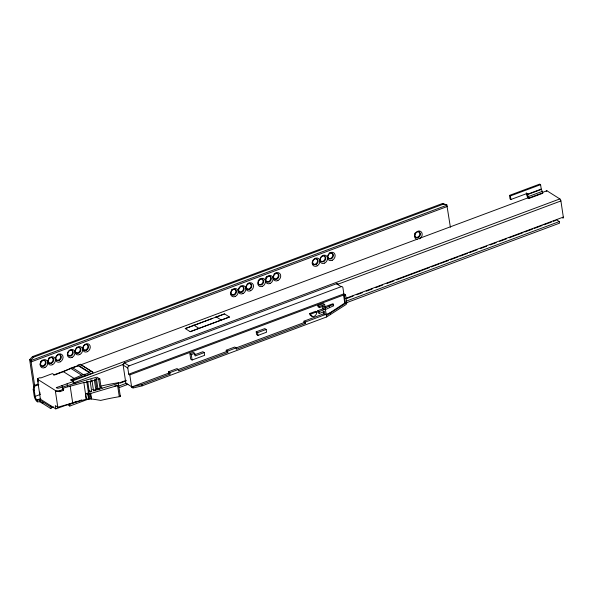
<?xml version="1.0" encoding="UTF-8"?>
<svg xmlns="http://www.w3.org/2000/svg" width="593" height="593" viewBox="0 0 593 593"><rect width="100%" height="100%" fill="white"/><g stroke="black" fill="none" stroke-linecap="round" stroke-linejoin="round"><path stroke-width="0.89" d="M29.65 359.647L33.675 386.577L33.23 389.616L34.149 395.761A4.959 1.994 69.5 0 0 37.27 401.743L40.198 401.876L50.286 408.236A2.972 1.193 69.5 0 0 51.369 406.509L50.383 405.894A0.993 0.4 69.5 0 1 50.02 406.464L39.931 400.105L37.003 399.971A2.972 1.193 69.5 0 1 35.135 396.383L34.216 390.238L34.602 385.317L31.103 361.915L30.636 360.27L29.65 359.647L32.482 356.615L442.445 203.518L446.818 204.852L450.383 227.201M77.164 401.202L55.801 408.888L40.435 399.2L37.441 379.201L37.744 378.497L40.087 377.622L40.687 378L52.421 373.62L54.6 374.991L63.444 371.692L72.272 367.564L83.265 374.583L84.858 374.435L85.014 375.829L92.923 372.878L92.775 372.1L80.292 364.295L78.068 365.118L78.15 365.651L89.387 372.738L84.858 374.435M40.435 399.2L40.739 398.496M37.441 379.201L55.838 390.794L59.863 390.772L63.703 388.926L62.636 388.252L62.769 389.141M100.877 386.087A114.975 49.137 -8.5 0 1 118.259 382.744L120.327 396.391L119.289 396.702A113.122 48.344 -8.5 0 0 100.721 400.416A136.005 37.285 15.5 0 0 91.537 398.956A2.95 0.808 15.5 0 0 91.107 398.911L87.178 398.963L57.795 407.183L55.423 391.336L59.997 391.662L63.399 390.387L63.703 388.926M30.636 360.27L33.467 357.231L443.431 204.14L446.818 204.852M324.645 306.848L332.762 303.816L333.399 304.216L333.629 305.758L325.438 309.561L326.35 315.654L345.408 303.446L344.207 295.455L343.569 295.055L129.815 374.88L128.733 374.198L127.806 368.038A1.786 1.445 -57.8 0 1 129.104 365.866L341.145 286.686A1.786 1.445 -57.8 0 1 342.917 287.709L343.836 293.869L345.563 294.951L346.72 302.704M346.727 303.142A1.786 1.445 -57.8 0 1 345.793 304.683L326.624 316.944L142.083 385.858L133.588 387.881L132.091 386.94M325.742 314.498L329.567 313.067L344.763 303.045L343.569 295.055M324.245 309.709L322.866 308.842L317.685 310.776L319.064 311.644L324.245 309.709L323.696 306.055L319.449 307.641L318.07 306.774L317.9 305.647L323.311 303.631L324.682 304.498L325.209 308.019L333.399 304.216M85.014 375.829L84.577 375.554L71.034 380.61L70.908 379.742L83.265 374.583M185.253 328.581L224.539 313.912L229.454 317.018L190.175 331.687L185.253 328.581L203.191 321.888M190.175 331.687L229.454 317.018M30.688 360.648L446.877 205.23M31.103 361.915L447.292 206.497M528.756 198.522L528.689 198.077A2.283 0.919 69.5 0 0 528.237 196.624L527.081 193.451L510.929 199.485L510.039 198.929L509.513 195.386L539.697 184.112L540.579 184.668L541.268 189.226L542.261 191.383A2.283 0.919 69.5 0 1 542.714 192.844L542.78 193.281L528.756 198.522L527.866 197.966L526.777 195.238A2.283 0.919 69.5 0 1 526.332 193.785M509.513 195.386L510.395 195.942L540.579 184.668M527.214 194.341L541.246 189.1M527.31 194.66L541.342 189.419M528.237 196.624L542.261 191.383M78.15 365.651L72.272 367.564M53.437 375.043L78.587 365.651M80.322 365.006L527.829 197.892M542.573 192.384L546.909 190.768L559.851 198.922A1.683 0.675 69.5 0 1 560.911 200.953L563.32 217.082A1.683 0.675 69.5 0 1 562.713 218.068M528.689 198.077L542.714 192.844M204.896 321.25L212.583 318.382M216 317.099L224.539 313.912M34.602 385.317L38.071 384.019M34.52 386.28L38.856 384.657M78.068 365.118L89.313 372.204L91.53 371.381L92.775 372.1M72.45 380.936L559.851 198.922M74.562 383.767L73.903 383.634L73.576 381.425L56.261 387.644L56.75 387.955A1.979 0.845 -8.5 0 0 59.122 388.044L91.53 378.542A114.975 49.137 -8.5 0 1 96.993 377.178L99.817 378.957L101.092 387.563A0.993 0.86 -45.8 0 0 102.152 388.17L118.385 383.389L118.259 382.744M35.135 396.383L40.331 394.434M133.114 387.933A1.823 1.616 -33.8 0 1 131.728 387.177L131.646 386.977A1.786 1.445 -57.8 0 1 131.579 386.71L125.827 383.078L123.136 365.088A1.786 1.445 -57.8 0 1 124.426 362.923L336.476 283.736A1.786 1.445 -57.8 0 1 338.092 284.299M73.221 383.071L123.87 364.161M337.187 284.499L560.911 200.953M37.003 399.971L40.472 398.674M128.733 374.198L343.836 293.869M344.207 295.455L345.563 294.951M189.908 353.754L193.377 352.457L194.749 353.324L195.149 355.985L204.237 352.59L204.644 355.318L192.088 360.01L190.709 359.143L189.908 353.754L191.28 354.621L192.088 360.01M317.9 305.647L319.279 306.514L324.682 304.498M191.28 354.621L194.749 353.324M50.286 408.236L53.748 406.946M118.415 383.226L126.22 380.313M194.6 354.807L202.858 351.723L204.237 352.59M256.198 331.806L264.767 328.604L266.146 329.471L266.553 332.199L257.985 335.401L256.606 334.534L256.198 331.806L257.57 332.673L257.985 335.401M345.637 298.375L563.32 217.082M119.994 383.16L126.064 380.891M347.09 298.353L353.161 296.085M356.623 294.788L362.694 292.527M366.163 291.23L372.226 288.961M375.695 287.672L382.626 285.077M386.962 283.461L393.9 280.874M396.495 279.903L429.436 267.599M431.17 266.954L438.968 264.041M440.703 263.396L448.501 260.483M450.235 259.83L458.041 256.917M459.775 256.272L467.573 253.359M469.308 252.714L477.106 249.801M480.575 248.504L486.645 246.236M490.107 244.946L496.178 242.678M499.647 241.381L506.578 238.794M509.179 237.823L523.048 232.641M524.783 231.996L532.581 229.083M534.315 228.438L542.113 225.525M543.848 224.873L551.653 221.96M553.388 221.315L555.982 220.344M257.57 332.673L266.146 329.471M309.613 313.549L315.55 311.325L316.536 311.948A3.469 2.809 -57.8 0 1 314.06 316.373A3.469 2.809 -57.8 0 1 310.599 314.164L309.613 313.549A3.469 2.809 -57.8 0 0 312.096 315.943M310.599 314.164L316.536 311.948M81.715 399.919L69.581 404.456L69.818 406.049L88.891 398.926M118.118 386.325L125.924 383.412M346.082 301.2L559.31 221.567L559.547 223.168L346.319 302.793M119.223 387.6L127.895 384.36M317.685 310.776L317.959 312.593L319.338 313.46L324.512 311.525L324.994 314.705L305.358 322.036L303.979 321.169L323.615 313.838L324.994 314.705M168.649 373.16L131.646 386.977L141.883 384.538L170.028 374.027L168.649 373.16L168.449 371.796L176.988 368.609L178.367 369.476L178.575 370.84L227.801 352.457L227.593 351.093L226.222 350.218L234.761 347.031L236.14 347.898L236.348 349.262L305.565 323.415L305.358 322.036M168.449 371.796L169.82 372.663L226.422 351.59L227.801 352.457M227.593 351.093L304.187 322.548L305.565 323.415M62.636 388.252L83.858 382.507L86.319 399.237L85.511 393.826L86.978 393.359M96.451 378.801L94.472 379.387L95.577 380.209L97.022 389.883L100.121 388.971L98.675 379.298L96.451 378.801L97.897 388.474L100.121 388.971M83.858 382.507L87.883 382.478L89.328 392.151L91.693 391.454L90.247 381.781L86.222 381.247L87.883 382.478M90.247 381.781L92.093 381.24L93.538 390.906L95.903 390.209L94.457 380.543L90.432 380.002L92.093 381.24M94.457 380.543L95.577 380.209M98.675 379.298L99.817 378.957M96.577 388.86L97.897 388.474M85.511 393.826L88.639 394.078L117.622 385.532L119.289 396.702M72.917 383.011L75.86 383.627M92.567 389.468L95.903 390.209M88.357 390.713L91.693 391.454M526.199 192.895L527.081 193.451M556.849 220.018L559.31 221.567M442.445 203.518L443.431 204.14M336.476 283.736L341.145 286.686M344.763 303.045L345.408 303.446M332.992 305.358L333.629 305.758M329.567 313.067L330.249 313.497M215.978 316.729L220.9 319.827M193.703 325.046L198.625 328.144M124.426 362.923L129.104 365.866M123.136 365.088L127.806 368.038M80.292 364.295L91.53 371.381M70.574 368.201L81.374 375.006M100.766 387.303L102.152 388.178M63.444 371.692L74.244 378.497M70.908 379.742L73.576 381.425M32.482 356.615L33.467 357.231M67.357 404.5L69.818 406.049M33.675 386.577L34.661 387.199M33.23 389.616L34.216 390.238M57.795 407.183L55.312 405.619L55.801 408.888M120.201 395.753L120.327 396.391M81.537 365.014L81.678 365.792M510.395 195.942L510.929 199.485M329.308 305.743L329.538 307.293M330.442 313.319L330.642 314.675M325.283 307.989L325.513 309.531M326.424 315.624L326.624 316.944M322.459 306.099L322.866 308.842M323.259 311.451L323.615 313.838M319.279 306.514L319.449 307.641M319.064 311.644L319.338 313.46M303.979 321.169L304.187 322.548M226.222 350.218L226.422 351.59M169.82 372.663L170.028 374.027M141.883 384.538L142.083 385.858M129.815 374.88L131.579 386.71M89.313 372.204L89.387 372.738M90.662 393.129L91.537 398.956M90.292 393.426L91.107 398.911M88.994 393.233L89.862 399.045M86.949 382.752L88.639 394.078M87.964 393.04L88.876 399.156M87.712 393.122L88.609 399.126M70.152 385.999L72.657 402.729M67.135 383.834L67.543 386.562M63.266 389.505L63.399 390.387M62.028 385.494L62.302 387.311M59.863 390.772L59.997 391.662M55.838 390.794L55.972 391.684M37.744 378.497L38.293 382.129M39.783 392.129L40.057 393.952M39.931 400.105L40.198 401.876M37.211 400.097L37.478 401.869M84.414 374.153L84.577 375.554M43.126 402.943A1.979 0.845 -8.5 0 1 41.362 402.35M248.052 283.365A3.121 2.528 -57.8 0 1 251.054 284.729A3.121 2.528 -57.8 0 1 249.697 288.502A3.121 2.528 -57.8 0 1 246.273 288.317M246.051 287.968A3.121 2.528 -57.8 0 1 245.791 287.153M78.81 347.127A3.121 2.528 -57.8 0 1 79.766 351.241A3.121 2.528 -57.8 0 1 75.652 352.42M75.155 351.79A3.121 2.528 -57.8 0 1 75 351.397M76.749 347.372A3.121 2.528 -57.8 0 1 77.157 347.179M71.523 350.152A3.121 2.528 -57.8 0 1 71.983 354.303A3.121 2.528 -57.8 0 1 68.002 355.281M67.728 354.992A3.121 2.528 -57.8 0 1 67.343 354.258M86.467 344.266A3.121 2.528 -57.8 0 1 86.986 348.973A3.121 2.528 -57.8 0 1 82.649 348.543M44.319 360.307A3.121 2.528 -57.8 0 1 44.631 364.665A3.121 2.528 -57.8 0 1 40.517 365.147M40.139 364.413A3.121 2.528 -57.8 0 1 40.042 363.991M40.532 361.723A3.121 2.528 -57.8 0 1 40.806 361.322M41.888 360.388A3.121 2.528 -57.8 0 1 42.303 360.196M51.606 357.29A3.121 2.528 -57.8 0 1 52.555 361.404A3.121 2.528 -57.8 0 1 48.448 362.582M47.951 361.945A3.121 2.528 -57.8 0 1 47.692 361.137M48.782 358.098A3.121 2.528 -57.8 0 1 49.145 357.787M58.025 354.362A3.121 2.528 -57.8 0 1 60.716 356.423A3.121 2.528 -57.8 0 1 58.581 360.01A3.121 2.528 -57.8 0 1 55.438 358.698M417.168 239.335A4.41 3.573 -57.8 0 1 415.048 233.79A4.41 3.573 -57.8 0 1 420.934 231.596A4.41 3.573 -57.8 0 1 420.607 238.052M420.089 238.49A4.41 3.573 -57.8 0 1 419.533 238.853M418.369 231.552A3.121 2.528 -57.8 0 1 419.436 235.451A3.121 2.528 -57.8 0 1 415.53 237.081M415.211 236.852A3.121 2.528 -57.8 0 1 414.715 236.214M414.722 233.568A3.121 2.528 -57.8 0 1 414.944 233.138M316.714 258.941A3.121 2.528 -57.8 0 1 316.699 263.062A3.121 2.528 -57.8 0 1 312.867 263.841M312.593 263.551A3.121 2.528 -57.8 0 1 312.207 262.818M315.224 258.429A3.121 2.528 -57.8 0 1 316.388 258.711M242.055 286.167A3.121 2.528 -57.8 0 1 242.878 290.488A3.121 2.528 -57.8 0 1 238.623 291.17M240.402 286.219A3.121 2.528 -57.8 0 1 240.825 286.1M324.037 255.85A3.121 2.528 -57.8 0 1 324.497 260.008A3.121 2.528 -57.8 0 1 320.524 260.979M320.242 260.69A3.121 2.528 -57.8 0 1 319.864 259.956M331.695 252.996A3.121 2.528 -57.8 0 1 331.85 257.532A3.121 2.528 -57.8 0 1 327.677 257.488M329.263 253.078A3.121 2.528 -57.8 0 1 329.678 252.885M261.973 279.029A3.121 2.528 -57.8 0 1 262.284 283.38A3.121 2.528 -57.8 0 1 258.177 283.869M258.185 280.445A3.121 2.528 -57.8 0 1 258.466 280.037M259.541 279.11A3.121 2.528 -57.8 0 1 259.956 278.918M269.266 276.004A3.121 2.528 -57.8 0 1 270.082 280.326A3.121 2.528 -57.8 0 1 265.827 281.008M265.612 280.667A3.121 2.528 -57.8 0 1 265.353 279.852M265.842 277.583A3.121 2.528 -57.8 0 1 266.116 277.183M266.442 276.82A3.121 2.528 -57.8 0 1 266.806 276.508M276.523 273.054A3.121 2.528 -57.8 0 1 277.984 277.05A3.121 2.528 -57.8 0 1 273.758 278.443M273.262 277.806A3.121 2.528 -57.8 0 1 273.099 277.42M274.092 273.959A3.121 2.528 -57.8 0 1 274.455 273.647M275.263 273.203A3.121 2.528 -57.8 0 1 275.686 273.084M234.405 289.021A3.121 2.528 -57.8 0 1 235.473 292.92A3.121 2.528 -57.8 0 1 231.566 294.551M231.248 294.321A3.121 2.528 -57.8 0 1 230.974 294.032M231.581 289.836A3.121 2.528 -57.8 0 1 231.945 289.525M114.449 386.073A113.122 48.344 -8.5 0 1 117.622 385.532M546.272 191.302A1.683 0.675 69.5 0 1 546.909 190.768M127.591 384.108A1.786 1.445 -57.8 0 1 125.827 383.078M315.55 311.325A3.469 2.809 -57.8 0 1 315.624 311.836M317.003 265.938A4.41 3.573 -57.8 0 0 318.738 258.704A4.41 3.573 -57.8 0 0 312.326 261.854A4.41 3.573 -57.8 0 0 317.003 265.938M316.076 264.434A3.121 2.528 -57.8 0 0 317.299 259.311A3.121 2.528 -57.8 0 0 312.763 261.543A3.121 2.528 -57.8 0 0 316.076 264.434M249.757 289.199A3.121 2.528 -57.8 0 0 250.987 284.077A3.121 2.528 -57.8 0 0 246.443 286.308A3.121 2.528 -57.8 0 0 249.757 289.199M250.683 290.703A4.41 3.573 -57.8 0 0 252.418 283.469A4.41 3.573 -57.8 0 0 246.006 286.619A4.41 3.573 -57.8 0 0 250.683 290.703M71.212 355.874A3.121 2.528 -57.8 0 0 72.435 350.752A3.121 2.528 -57.8 0 0 67.898 352.983A3.121 2.528 -57.8 0 0 71.212 355.874M72.138 357.379A4.41 3.573 -57.8 0 0 73.866 350.144A4.41 3.573 -57.8 0 0 67.461 353.295A4.41 3.573 -57.8 0 0 72.138 357.379M79.788 354.525A4.41 3.573 -57.8 0 0 81.523 347.29A4.41 3.573 -57.8 0 0 75.111 350.433A4.41 3.573 -57.8 0 0 79.788 354.525M78.862 353.02A3.121 2.528 -57.8 0 0 80.085 347.898A3.121 2.528 -57.8 0 0 75.548 350.122A3.121 2.528 -57.8 0 0 78.862 353.02M87.438 351.664A4.41 3.573 -57.8 0 0 89.172 344.429A4.41 3.573 -57.8 0 0 82.761 347.58A4.41 3.573 -57.8 0 0 87.438 351.664M86.511 350.159A3.121 2.528 -57.8 0 0 87.742 345.037A3.121 2.528 -57.8 0 0 83.205 347.268A3.121 2.528 -57.8 0 0 86.511 350.159M44.001 366.037A3.121 2.528 -57.8 0 0 45.231 360.915A3.121 2.528 -57.8 0 0 40.695 363.138A3.121 2.528 -57.8 0 0 44.001 366.037M44.927 367.541A4.41 3.573 -57.8 0 0 46.662 360.307A4.41 3.573 -57.8 0 0 40.25 363.45A4.41 3.573 -57.8 0 0 44.927 367.541M51.658 363.175A3.121 2.528 -57.8 0 0 52.881 358.053A3.121 2.528 -57.8 0 0 48.344 360.285A3.121 2.528 -57.8 0 0 51.658 363.175M52.584 364.68A4.41 3.573 -57.8 0 0 54.311 357.446A4.41 3.573 -57.8 0 0 47.9 360.596A4.41 3.573 -57.8 0 0 52.584 364.68M59.307 360.322A3.121 2.528 -57.8 0 0 60.53 355.2A3.121 2.528 -57.8 0 0 55.994 357.423A3.121 2.528 -57.8 0 0 59.307 360.322M60.234 361.826A4.41 3.573 -57.8 0 0 61.968 354.592A4.41 3.573 -57.8 0 0 55.557 357.735A4.41 3.573 -57.8 0 0 60.234 361.826M418.413 237.445A3.121 2.528 -57.8 0 0 419.644 232.323A3.121 2.528 -57.8 0 0 415.107 234.554A3.121 2.528 -57.8 0 0 418.413 237.445M242.107 292.06A3.121 2.528 -57.8 0 0 243.33 286.938A3.121 2.528 -57.8 0 0 238.794 289.162A3.121 2.528 -57.8 0 0 242.107 292.06M323.726 261.58A3.121 2.528 -57.8 0 0 324.957 256.458A3.121 2.528 -57.8 0 0 320.413 258.681A3.121 2.528 -57.8 0 0 323.726 261.58M324.653 263.084A4.41 3.573 -57.8 0 0 326.387 255.85A4.41 3.573 -57.8 0 0 319.975 258.993A4.41 3.573 -57.8 0 0 324.653 263.084M331.376 258.718A3.121 2.528 -57.8 0 0 332.606 253.596A3.121 2.528 -57.8 0 0 328.07 255.828A3.121 2.528 -57.8 0 0 331.376 258.718M332.302 260.223A4.41 3.573 -57.8 0 0 334.037 252.989A4.41 3.573 -57.8 0 0 327.625 256.139A4.41 3.573 -57.8 0 0 332.302 260.223M261.661 284.751A3.121 2.528 -57.8 0 0 262.884 279.629A3.121 2.528 -57.8 0 0 258.348 281.86A3.121 2.528 -57.8 0 0 261.661 284.751M262.588 286.263A4.41 3.573 -57.8 0 0 264.322 279.021A4.41 3.573 -57.8 0 0 257.911 282.172A4.41 3.573 -57.8 0 0 262.588 286.263M234.45 294.914A3.121 2.528 -57.8 0 0 235.68 289.792A3.121 2.528 -57.8 0 0 231.144 292.023A3.121 2.528 -57.8 0 0 234.45 294.914M269.311 281.897A3.121 2.528 -57.8 0 0 270.541 276.775A3.121 2.528 -57.8 0 0 266.005 279.006A3.121 2.528 -57.8 0 0 269.311 281.897M270.238 283.402A4.41 3.573 -57.8 0 0 271.972 276.168A4.41 3.573 -57.8 0 0 265.56 279.318A4.41 3.573 -57.8 0 0 270.238 283.402M276.968 279.036A3.121 2.528 -57.8 0 0 278.191 273.914A3.121 2.528 -57.8 0 0 273.655 276.145A3.121 2.528 -57.8 0 0 276.968 279.036M277.895 280.548A4.41 3.573 -57.8 0 0 279.622 273.306A4.41 3.573 -57.8 0 0 273.21 276.457A4.41 3.573 -57.8 0 0 277.895 280.548M235.377 296.418A4.41 3.573 -57.8 0 0 237.111 289.184A4.41 3.573 -57.8 0 0 230.699 292.334A4.41 3.573 -57.8 0 0 235.377 296.418M243.034 293.565A4.41 3.573 -57.8 0 0 244.768 286.33A4.41 3.573 -57.8 0 0 238.356 289.473A4.41 3.573 -57.8 0 0 243.034 293.565"/></g></svg>
